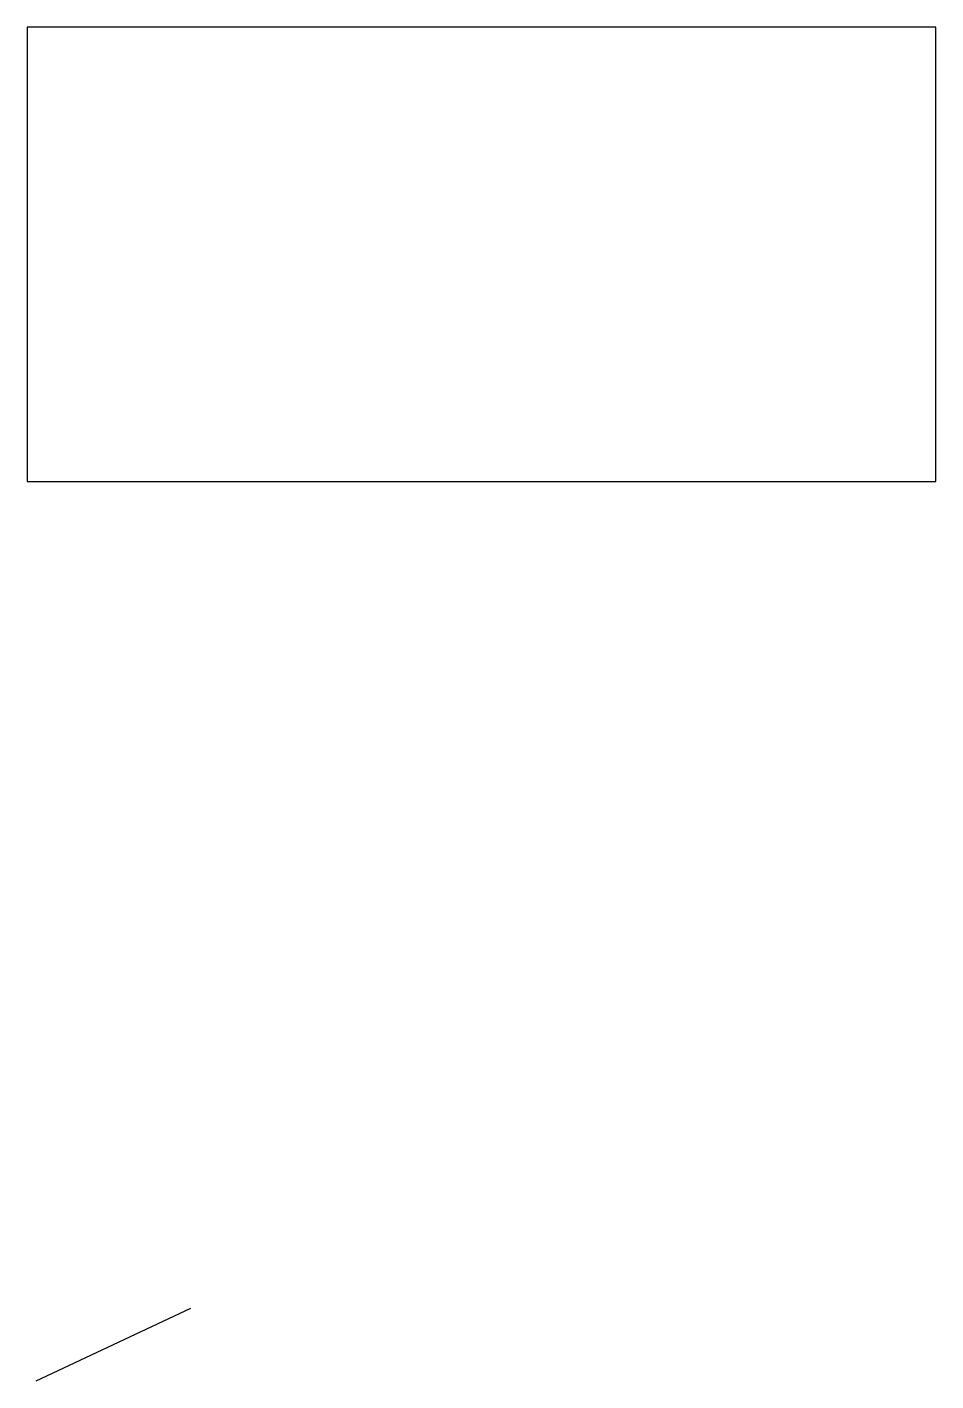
# Model space of a CAD drawing. Header units: millimetres. Extents: x 500 to 1500, y 760 to 2250.
import ezdxf

# ---------------------------------------------------------------- set-up
doc = ezdxf.new("R2010")
doc.units = ezdxf.units.MM

msp = doc.modelspace()

# ---------------------------------------------------------------- linework, layer by layer
msp.add_line((510, 760), (680, 840))
msp.add_lwpolyline([(500, 1750), (1500, 1750), (1500, 2250), (500, 2250)], close=True)

doc.saveas('drawing.dxf')
